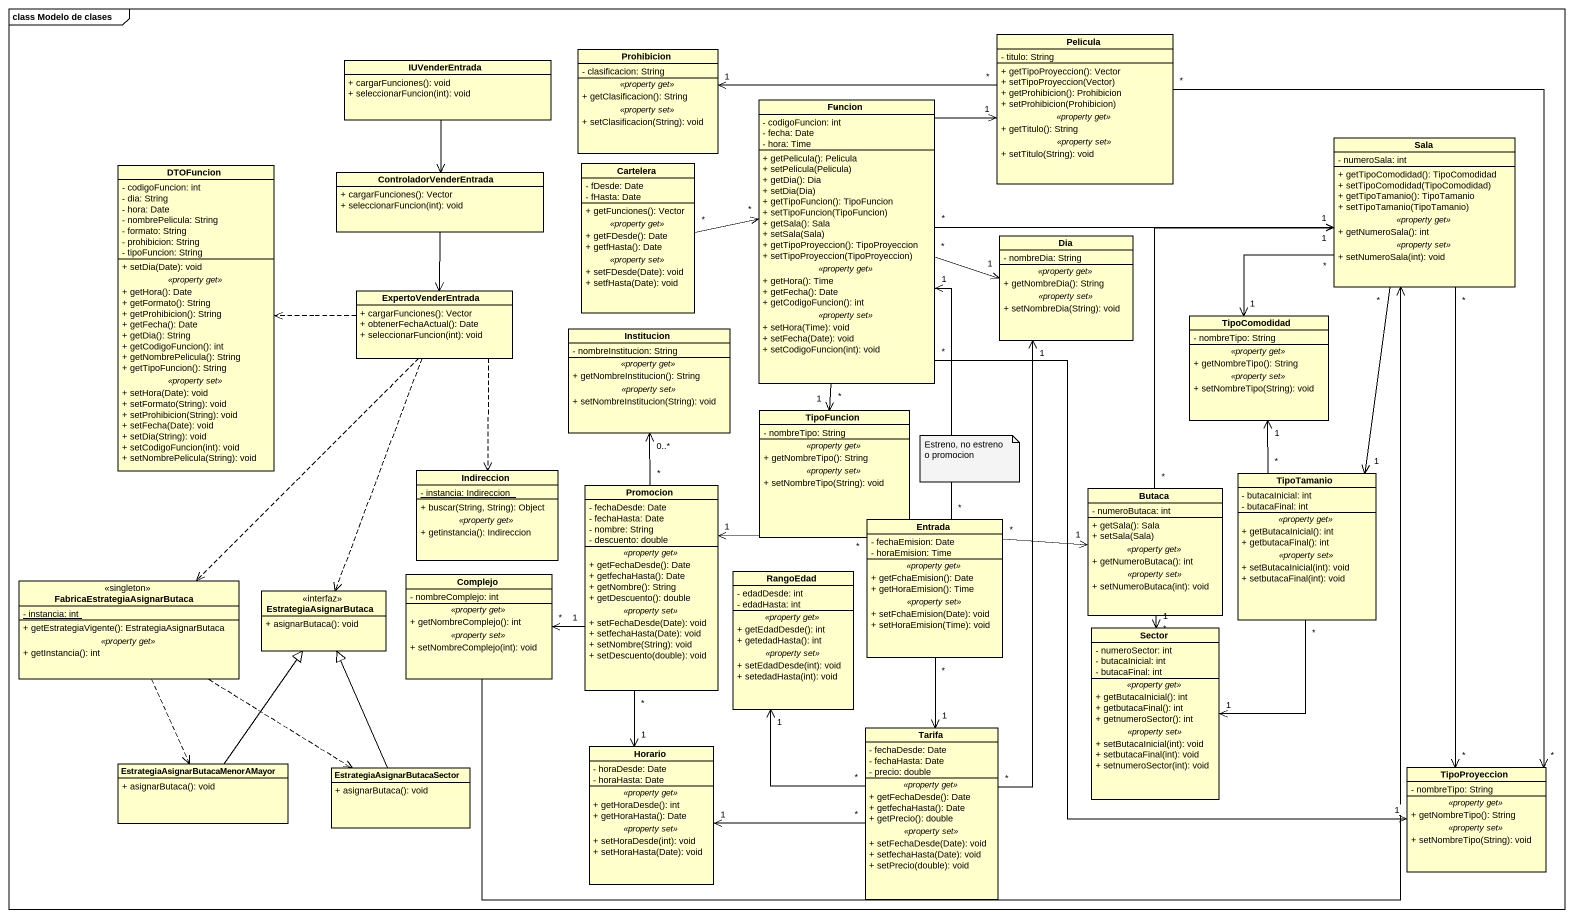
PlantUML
@startuml
mainframe class Modelo de clases
hide circle
hide empty members
skinparam classAttributeIconSize 0
class IUVenderEntrada {
  + cargarFunciones(): void
  + seleccionarFuncion(int): void
}
class Prohibicion {
  - clasificacion: String
  .. <<property get>> ..
  + getClasificacion(): String
  .. <<property set>> ..
  + setClasificacion(String): void
}
class Pelicula {
  - titulo: String
  --
  + getTipoProyeccion(): Vector
  + setTipoProyeccion(Vector)
  + getProhibicion(): Prohibicion
  + setProhibicion(Prohibicion)
  .. <<property get>> ..
  + getTitulo(): String
  .. <<property set>> ..
  + setTitulo(String): void
}
class Funcion {
  - codigoFuncion: int
  - fecha: Date
  - hora: Time
  --
  + getPelicula(): Pelicula
  + setPelicula(Pelicula)
  + getDia(): Dia
  + setDia(Dia)
  + getTipoFuncion(): TipoFuncion
  + setTipoFuncion(TipoFuncion)
  + getSala(): Sala
  + setSala(Sala)
  + getTipoProyeccion(): TipoProyeccion
  + setTipoProyeccion(TipoProyeccion)
  .. <<property get>> ..
  + getHora(): Time
  + getFecha(): Date
  + getCodigoFuncion(): int
  .. <<property set>> ..
  + setHora(Time): void
  + setFecha(Date): void
  + setCodigoFuncion(int): void
}
class Sala {
  - numeroSala: int
  --
  + getTipoComodidad(): TipoComodidad
  + setTipoComodidad(TipoComodidad)
  + getTipoTamanio(): TipoTamanio
  + setTipoTamanio(TipoTamanio)
  .. <<property get>> ..
  + getNumeroSala(): int
  .. <<property set>> ..
  + setNumeroSala(int): void
}
class DTOFuncion {
  - codigoFuncion: int
  - dia: String
  - hora: Date
  - nombrePelicula: String
  - formato: String
  - prohibicion: String
  - tipoFuncion: String
  --
  + setDia(Date): void
  .. <<property get>> ..
  + getHora(): Date
  + getFormato(): String
  + getProhibicion(): String
  + getFecha(): Date
  + getDia(): String
  + getCodigoFuncion(): int
  + getNombrePelicula(): String
  + getTipoFuncion(): String
  .. <<property set>> ..
  + setHora(Date): void
  + setFormato(String): void
  + setProhibicion(String): void
  + setFecha(Date): void
  + setDia(String): void
  + setCodigoFuncion(int): void
  + setNombrePelicula(String): void
}
class ControladorVenderEntrada {
  + cargarFunciones(): Vector
  + seleccionarFuncion(int): void
}
class Cartelera {
  - fDesde: Date
  - fHasta: Date
  --
  + getFunciones(): Vector
  .. <<property get>> ..
  + getFDesde(): Date
  + getfHasta(): Date
  .. <<property set>> ..
  + setFDesde(Date): void
  + setfHasta(Date): void
}
class Dia {
  - nombreDia: String
  .. <<property get>> ..
  + getNombreDia(): String
  .. <<property set>> ..
  + setNombreDia(String): void
}
class ExpertoVenderEntrada {
  + cargarFunciones(): Vector
  + obtenerFechaActual(): Date
  + seleccionarFuncion(int): void
}
class Institucion {
  - nombreInstitucion: String
  .. <<property get>> ..
  + getNombreInstitucion(): String
  .. <<property set>> ..
  + setNombreInstitucion(String): void
}
class TipoComodidad {
  - nombreTipo: String
  .. <<property get>> ..
  + getNombreTipo(): String
  .. <<property set>> ..
  + setNombreTipo(String): void
}
class TipoFuncion {
  - nombreTipo: String
  .. <<property get>> ..
  + getNombreTipo(): String
  .. <<property set>> ..
  + setNombreTipo(String): void
}
class Indireccion {
  {static} - instancia: Indireccion
  --
  + buscar(String, String): Object
  .. <<property get>> ..
  + getinstancia(): Indireccion
}
class Promocion {
  - fechaDesde: Date
  - fechaHasta: Date
  - nombre: String
  - descuento: double
  .. <<property get>> ..
  + getFechaDesde(): Date
  + getfechaHasta(): Date
  + getNombre(): String
  + getDescuento(): double
  .. <<property set>> ..
  + setFechaDesde(Date): void
  + setfechaHasta(Date): void
  + setNombre(String): void
  + setDescuento(double): void
}
class Butaca {
  - numeroButaca: int
  --
  + getSala(): Sala
  + setSala(Sala)
  .. <<property get>> ..
  + getNumeroButaca(): int
  .. <<property set>> ..
  + setNumeroButaca(int): void
}
class TipoTamanio {
  - butacaInicial: int
  - butacaFinal: int
  .. <<property get>> ..
  + getButacaInicial(): int
  + getbutacaFinal(): int
  .. <<property set>> ..
  + setButacaInicial(int): void
  + setbutacaFinal(int): void
}
class Entrada {
  - fechaEmision: Date
  - horaEmision: Time
  .. <<property get>> ..
  + getFchaEmision(): Date
  + getHoraEmision(): Time
  .. <<property set>> ..
  + setFchaEmision(Date): void
  + setHoraEmision(Time): void
}
class Complejo {
  - nombreComplejo: int
  .. <<property get>> ..
  + getNombreComplejo(): int
  .. <<property set>> ..
  + setNombreComplejo(int): void
}
class RangoEdad {
  - edadDesde: int
  - edadHasta: int
  .. <<property get>> ..
  + getEdadDesde(): int
  + getedadHasta(): int
  .. <<property set>> ..
  + setEdadDesde(int): void
  + setedadHasta(int): void
}
class "FabricaEstrategiaAsignarButaca" as FabricaEstrategiaAsignarButa <<singleton>> {
  {static} - instancia: int
  --
  + getEstrategiaVigente(): EstrategiaAsignarButaca
  .. <<property get>> ..
  + getInstancia(): int
}
class EstrategiaAsignarButaca <<interfaz>> {
  + asignarButaca(): void
}
class Sector {
  - numeroSector: int
  - butacaInicial: int
  - butacaFinal: int
  .. <<property get>> ..
  + getButacaInicial(): int
  + getbutacaFinal(): int
  + getnumeroSector(): int
  .. <<property set>> ..
  + setButacaInicial(int): void
  + setbutacaFinal(int): void
  + setnumeroSector(int): void
}
class Tarifa {
  - fechaDesde: Date
  - fechaHasta: Date
  - precio: double
  .. <<property get>> ..
  + getFechaDesde(): Date
  + getfechaHasta(): Date
  + getPrecio(): double
  .. <<property set>> ..
  + setFechaDesde(Date): void
  + setfechaHasta(Date): void
  + setPrecio(double): void
}
class "EstrategiaAsignarButacaMenorAMayor" as EstrategiaAsignarButacaMenor {
  + asignarButaca(): void
}
class "EstrategiaAsignarButacaSector" as EstrategiaAsignarButacaSecto {
  + asignarButaca(): void
}
class Horario {
  - horaDesde: Date
  - horaHasta: Date
  .. <<property get>> ..
  + getHoraDesde(): int
  + getHoraHasta(): Date
  .. <<property set>> ..
  + setHoraDesde(int): void
  + setHoraHasta(Date): void
}
class TipoProyeccion {
  - nombreTipo: String
  .. <<property get>> ..
  + getNombreTipo(): String
  .. <<property set>> ..
  + setNombreTipo(String): void
}
IUVenderEntrada --> ControladorVenderEntrada
Pelicula "*" -left-> "1" Prohibicion
Pelicula "*" --> "*" TipoProyeccion
Funcion "*" -right-> "1" Pelicula
Funcion "*" -right-> "1" Sala
Funcion "*" -right-> "1" Dia
Funcion "*" --> "1" TipoFuncion
Funcion "1" <-- "*" Entrada
Funcion "*" --> "1" TipoProyeccion
Sala "*" --> "1" TipoComodidad
Sala "*" --> "1" TipoTamanio
Sala "*" --> "*" TipoProyeccion
ControladorVenderEntrada --> ExpertoVenderEntrada
Cartelera "*" -right-> "*" Funcion
ExpertoVenderEntrada .left.> DTOFuncion
ExpertoVenderEntrada ..> Indireccion
ExpertoVenderEntrada ..> FabricaEstrategiaAsignarButa
ExpertoVenderEntrada ..> EstrategiaAsignarButaca
Promocion "*" -up-> "0..*" Institucion
Promocion "1" -left-> "*" Complejo
Promocion "*" --> "1" Horario
Butaca "*" -up-> "1" Sala
TipoTamanio "*" -up-> "1" TipoComodidad
TipoTamanio "*" --> "1" Sector
Entrada "*" -left-> "1" Promocion
Entrada "*" -right-> "1" Butaca
Entrada "*" --> "1" Tarifa
Complejo -right-> Sala
FabricaEstrategiaAsignarButa ..> EstrategiaAsignarButacaMenor
FabricaEstrategiaAsignarButa ..> EstrategiaAsignarButacaSecto
Sector "1" <-up- "*" Butaca
Tarifa "*" -up-> "1" Dia
Tarifa "*" -up-> "1" RangoEdad
Tarifa "*" -left-> "1" Horario
EstrategiaAsignarButacaMenor -up-|> EstrategiaAsignarButaca
EstrategiaAsignarButacaSecto -up-|> EstrategiaAsignarButaca
note as N1
  Estreno, no estreno o promocion
end note
@enduml
